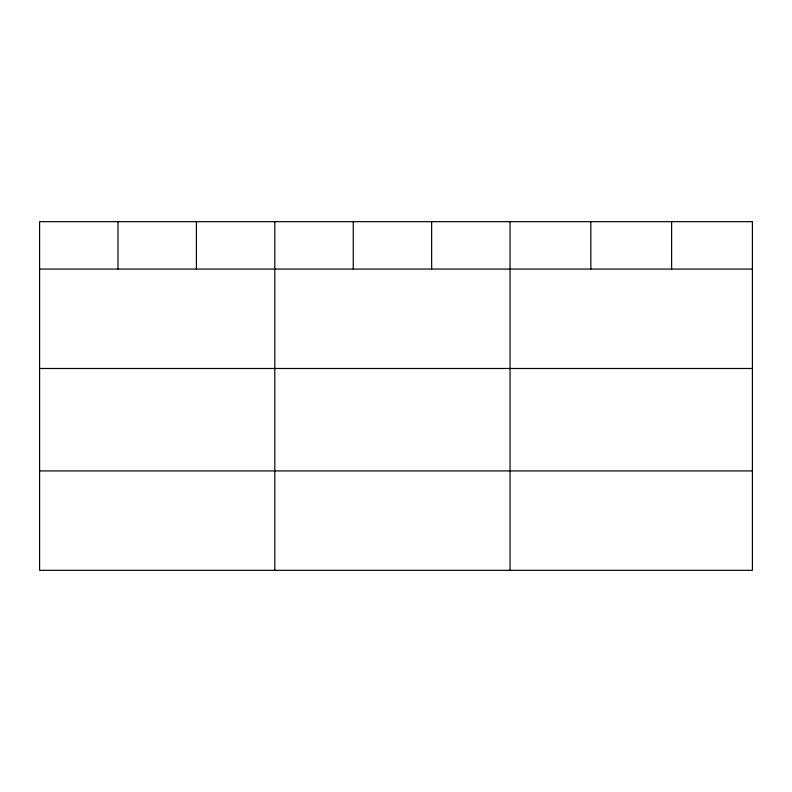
<?xml version="1.0" encoding="UTF-8"?>
<svg xmlns="http://www.w3.org/2000/svg" width="792" height="792" viewBox="0 0 792 792"><rect width="100%" height="100%" fill="white"/><g stroke="black" fill="none" stroke-linecap="round" stroke-linejoin="round"><path stroke-width="1.19" d="M39.6 269.062L752.4 269.062M39.6 368.488L752.4 368.488M39.6 470.923L752.4 470.923M671.616 221.661L671.616 269.062M590.832 221.661L590.832 269.062M510.048 221.661L510.048 570.339M431.64 221.661L431.64 269.062M353.232 221.661L353.232 269.062M274.824 221.661L274.824 570.339M196.416 221.661L196.416 269.062M118.008 221.661L118.008 269.062M752.4 221.661L39.6 221.661L39.6 570.339L752.4 570.339L752.4 221.661"/></g></svg>
